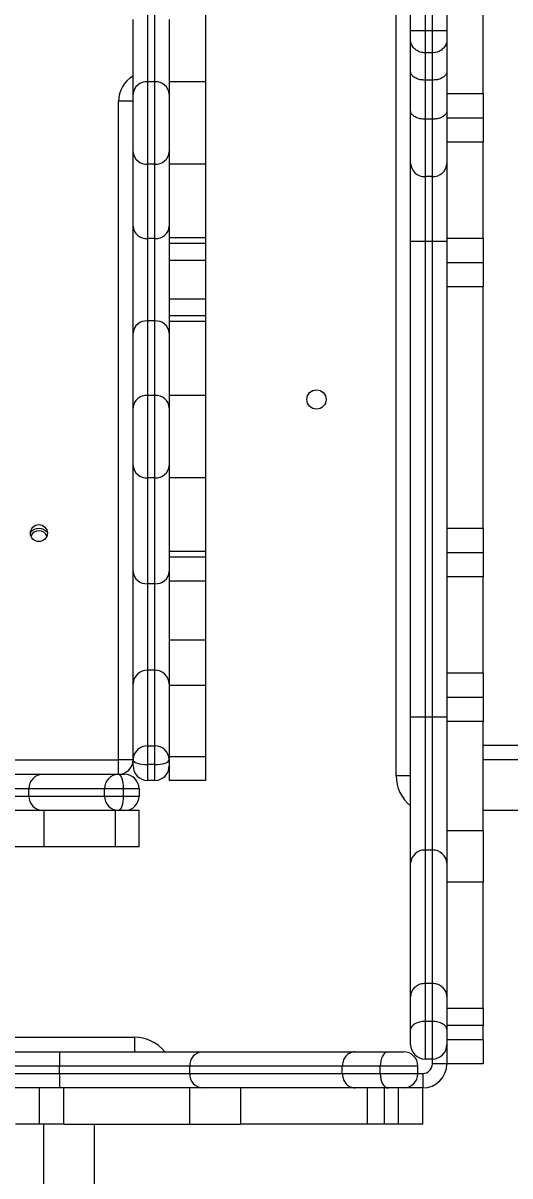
# Model space of a CAD drawing. Header units: millimetres. Extents: x -8760 to 8364, y -7998 to 7451.
# Drawn here: x -3006.2 to -2804.5, y -2910 to -2432.1 of the extents above; entities that cross this region are included whole.
import ezdxf

# ---------------------------------------------------------------- set-up
doc = ezdxf.new("R2010")
doc.units = ezdxf.units.MM
for name, color, linetype in [('DIKOM_ОБЪЕКТ', 7, 'Continuous'), ('DIKOM_РАЗМЕР_ЗОНА', 7, 'Continuous'), ('DIKOM_РАЗМЕР_ОБЪЕКТА', 7, 'Continuous')]:
    doc.layers.add(name, color=color, linetype=linetype)
doc.styles.add('style1', font='arial.ttf', dxfattribs={"width": 0.8})
doc.dimstyles.new('1-50', dxfattribs={"dimtxt": 300, "dimasz": 200, "dimexe": 100, "dimexo": 0, "dimgap": 100, "dimtad": 1, "dimtxsty": 'style1', "dimcen": 200, "dimclrd": 7, "dimclre": 7, "dimclrt": 7, "dimadec": 1, "dimazin": 2, "dimtfac": 1, "dimtmove": 0, "dimatfit": 2, "dimfxl": 0, "dimlwd": 25, "dimlwe": 18, "dimarcsym": 0})

# ---------------------------------------------------------------- blocks, each defined once
blk = doc.blocks.new('*D21')
at = {"layer": 'Defpoints', "color": 0, "transparency": 16777216}
for p in [(-7755.65, -10.55), (8364.4, -2410.44), (8364.4, -7897.56)]:
    blk.add_point(p, dxfattribs=at)
at = {"layer": 'DIKOM_РАЗМЕР_ЗОНА', "color": 7, "lineweight": 18, "transparency": 16777216}
for p, q in [((-7755.65, -10.55), (-7755.65, -7997.56)), ((8364.4, -2410.44), (8364.4, -7997.56))]:
    blk.add_line(p, q, dxfattribs=at)
at = {"layer": 'DIKOM_РАЗМЕР_ЗОНА', "color": 7, "lineweight": 25, "transparency": 16777216}
blk.add_line((-7555.65, -7897.56), (8164.4, -7897.56), dxfattribs=at)
at = {"layer": 'DIKOM_РАЗМЕР_ЗОНА', "color": 7, "transparency": 16777216}
for points in [[(-7555.65, -7864.23), (-7555.65, -7930.9), (-7755.65, -7897.56)], [(8164.4, -7864.23), (8164.4, -7930.9), (8364.4, -7897.56)]]:
    blk.add_solid(points, dxfattribs=at)
at = {"layer": 'DIKOM_РАЗМЕР_ЗОНА', "color": 7, "transparency": 16777216, "insert": (1040.74, -7644.39), "char_height": 300, "attachment_point": 5, "style": 'style1'}
blk.add_mtext('16100', dxfattribs=at)
blk = doc.blocks.new('*D19')
at = {"layer": 'Defpoints', "color": 0, "transparency": 16777216}
for p in [(-5756.7, -306.55), (6365.48, -2710.55), (6365.48, -7111.41)]:
    blk.add_point(p, dxfattribs=at)
at = {"layer": 'DIKOM_РАЗМЕР_ОБЪЕКТА', "color": 7, "lineweight": 18, "transparency": 16777216}
for p, q in [((-5756.7, -306.55), (-5756.7, -7211.41)), ((6365.48, -2710.55), (6365.48, -7211.41))]:
    blk.add_line(p, q, dxfattribs=at)
at = {"layer": 'DIKOM_РАЗМЕР_ОБЪЕКТА', "color": 7, "lineweight": 25, "transparency": 16777216}
blk.add_line((-5556.7, -7111.41), (6165.48, -7111.41), dxfattribs=at)
at = {"layer": 'DIKOM_РАЗМЕР_ОБЪЕКТА', "color": 7, "transparency": 16777216}
for points in [[(-5556.7, -7078.08), (-5556.7, -7144.75), (-5756.7, -7111.41)], [(6165.48, -7078.08), (6165.48, -7144.75), (6365.48, -7111.41)]]:
    blk.add_solid(points, dxfattribs=at)
at = {"layer": 'DIKOM_РАЗМЕР_ОБЪЕКТА', "color": 7, "transparency": 16777216, "insert": (1047.24, -6858.24), "char_height": 300, "attachment_point": 5, "style": 'style1'}
blk.add_mtext('12100', dxfattribs=at)

msp = doc.modelspace()

# ---------------------------------------------------------------- linework, layer by layer
at = {"layer": 'DIKOM_ОБЪЕКТ', "color": 7, "linetype": 'Continuous', "lineweight": 15}
for p, q in [((-2851.608, -2744.189), (-2851.608, -2072.919)), ((-2815.608, -2461.507), (-2815.608, -2362.439)), ((-2845.608, -2435.424), (-2845.608, -2381.685)), ((-2839.608, -2381.721), (-2839.608, -2435.388)), ((-2836.608, -2435.388), (-2836.608, -2381.721)), ((-2830.608, -2381.685), (-2830.608, -2435.424)), ((-2954.608, -2425.616), (-2954.608, -2456.492)), ((-2951.608, -2456.492), (-2951.608, -2425.616)), ((-2930.608, -2425.905), (-2930.608, -2456.492)), ((-2960.608, -2461.611), (-2960.608, -2430.734)), ((-2945.608, -2430.734), (-2945.608, -2461.611)), ((-2845.608, -2439.151), (-2845.608, -2435.424)), ((-2839.608, -2435.388), (-2839.608, -2444.47)), ((-2836.608, -2435.388), (-2839.608, -2435.388)), ((-2836.608, -2444.47), (-2836.608, -2435.388)), ((-2830.608, -2435.424), (-2830.608, -2439.151)), ((-2845.608, -2452.276), (-2845.608, -2439.151)), ((-2830.608, -2439.151), (-2830.608, -2452.276)), ((-2836.608, -2444.47), (-2839.608, -2444.47)), ((-2839.608, -2444.47), (-2839.608, -2455.812)), ((-2836.608, -2455.812), (-2836.608, -2444.47)), ((-2845.608, -2468.549), (-2845.608, -2452.276)), ((-2836.608, -2455.812), (-2839.608, -2455.812)), ((-2839.608, -2455.812), (-2839.608, -2471.982)), ((-2836.608, -2471.982), (-2836.608, -2455.812)), ((-2830.608, -2452.276), (-2830.608, -2468.549)), ((-2954.608, -2456.492), (-2954.608, -2490.616)), ((-2951.608, -2456.492), (-2954.608, -2456.492)), ((-2951.608, -2490.616), (-2951.608, -2456.492)), ((-2930.608, -2456.492), (-2945.608, -2456.492)), ((-2930.608, -2456.492), (-2930.608, -2490.616)), ((-2966.608, -2737.554), (-2966.608, -2464.554)), ((-2960.608, -2464.554), (-2966.608, -2464.554)), ((-2960.608, -2485.497), (-2960.608, -2461.611)), ((-2945.608, -2461.611), (-2945.608, -2485.497)), ((-2815.608, -2461.507), (-2830.608, -2461.507)), ((-2815.608, -2461.507), (-2815.608, -2471.507)), ((-2845.608, -2490.381), (-2845.608, -2468.549)), ((-2830.608, -2468.549), (-2830.608, -2490.381)), ((-2836.608, -2471.982), (-2839.608, -2471.982)), ((-2839.608, -2471.982), (-2839.608, -2495.762)), ((-2836.608, -2495.762), (-2836.608, -2471.982)), ((-2815.608, -2471.507), (-2830.608, -2471.507)), ((-2815.608, -2471.507), (-2815.608, -2481.507)), ((-2815.608, -2481.507), (-2830.608, -2481.507)), ((-2815.608, -2521.507), (-2815.608, -2481.507)), ((-2960.608, -2516.374), (-2960.608, -2485.497)), ((-2945.608, -2485.497), (-2945.608, -2516.374)), ((-2951.608, -2490.616), (-2954.608, -2490.616)), ((-2954.608, -2490.616), (-2954.608, -2521.492)), ((-2951.608, -2521.492), (-2951.608, -2490.616)), ((-2930.608, -2490.616), (-2945.608, -2490.616)), ((-2930.608, -2490.616), (-2930.608, -2521.203)), ((-2845.608, -2522.67), (-2845.608, -2490.381)), ((-2830.608, -2490.381), (-2830.608, -2522.67)), ((-2836.608, -2495.762), (-2839.608, -2495.762)), ((-2839.608, -2495.762), (-2839.608, -2522.67)), ((-2836.608, -2522.67), (-2836.608, -2495.762)), ((-2960.608, -2560.734), (-2960.608, -2516.374)), ((-2945.608, -2516.374), (-2945.608, -2560.734)), ((-2951.608, -2521.492), (-2954.608, -2521.492)), ((-2954.608, -2521.492), (-2954.608, -2555.616)), ((-2951.608, -2555.616), (-2951.608, -2521.492)), ((-2930.608, -2521.203), (-2945.608, -2521.203)), ((-2930.608, -2521.203), (-2930.608, -2523.554)), ((-2839.608, -2522.67), (-2845.608, -2522.67)), ((-2845.608, -2719.896), (-2845.608, -2522.67)), ((-2836.608, -2522.67), (-2839.608, -2522.67)), ((-2839.608, -2522.67), (-2839.608, -2719.896)), ((-2830.608, -2522.67), (-2836.608, -2522.67)), ((-2836.608, -2719.896), (-2836.608, -2522.67)), ((-2815.608, -2521.507), (-2830.608, -2521.507)), ((-2830.608, -2522.67), (-2830.608, -2719.896)), ((-2815.608, -2521.507), (-2815.608, -2531.507)), ((-2930.608, -2523.554), (-2945.608, -2523.554)), ((-2930.608, -2523.554), (-2930.608, -2530.554)), ((-2930.608, -2530.554), (-2945.608, -2530.554)), ((-2930.608, -2530.554), (-2930.608, -2546.554)), ((-2815.608, -2531.507), (-2830.608, -2531.507)), ((-2815.608, -2531.507), (-2815.608, -2541.507)), ((-2815.608, -2541.507), (-2830.608, -2541.507)), ((-2815.608, -2641.682), (-2815.608, -2541.507)), ((-2930.608, -2546.554), (-2945.608, -2546.554)), ((-2930.608, -2546.554), (-2930.608, -2553.554)), ((-2954.608, -2555.616), (-2954.608, -2586.492)), ((-2951.608, -2555.616), (-2954.608, -2555.616)), ((-2951.608, -2586.492), (-2951.608, -2555.616)), ((-2930.608, -2553.554), (-2945.608, -2553.554)), ((-2930.608, -2555.905), (-2945.608, -2555.905)), ((-2930.608, -2553.554), (-2930.608, -2555.905)), ((-2930.608, -2555.905), (-2930.608, -2586.492)), ((-2960.608, -2591.611), (-2960.608, -2560.734)), ((-2945.608, -2560.734), (-2945.608, -2591.611)), ((-2954.608, -2586.492), (-2954.608, -2620.616)), ((-2951.608, -2586.492), (-2954.608, -2586.492)), ((-2951.608, -2620.616), (-2951.608, -2586.492)), ((-2930.608, -2586.492), (-2945.608, -2586.492)), ((-2930.608, -2586.492), (-2930.608, -2620.616)), ((-2960.608, -2615.497), (-2960.608, -2591.611)), ((-2945.608, -2591.611), (-2945.608, -2615.497)), ((-2960.608, -2659.431), (-2960.608, -2615.497)), ((-2945.608, -2615.497), (-2945.608, -2659.431)), ((-2951.608, -2620.616), (-2954.608, -2620.616)), ((-2954.608, -2620.616), (-2954.608, -2664.549)), ((-2951.608, -2664.549), (-2951.608, -2620.616)), ((-2930.608, -2620.616), (-2945.608, -2620.616)), ((-2930.608, -2620.616), (-2930.608, -2651.203)), ((-2815.608, -2641.682), (-2830.608, -2641.682)), ((-2815.608, -2641.682), (-2815.608, -2651.682)), ((-2930.608, -2651.203), (-2945.608, -2651.203)), ((-2930.608, -2651.203), (-2930.608, -2653.554)), ((-2815.608, -2651.682), (-2830.608, -2651.682)), ((-2815.608, -2651.682), (-2815.608, -2661.682)), ((-2930.608, -2653.554), (-2945.608, -2653.554)), ((-2930.608, -2653.554), (-2930.608, -2663.554)), ((-2960.608, -2706.082), (-2960.608, -2659.431)), ((-2945.608, -2659.431), (-2945.608, -2706.082)), ((-2815.608, -2661.682), (-2830.608, -2661.682)), ((-2815.608, -2701.682), (-2815.608, -2661.682)), ((-2951.608, -2664.549), (-2954.608, -2664.549)), ((-2954.608, -2664.549), (-2954.608, -2700.435)), ((-2951.608, -2700.435), (-2951.608, -2664.549)), ((-2930.608, -2663.554), (-2945.608, -2663.554)), ((-2930.608, -2663.554), (-2930.608, -2687.978)), ((-2930.608, -2687.978), (-2945.608, -2687.978)), ((-2930.608, -2687.978), (-2930.608, -2706.802)), ((-2954.608, -2700.435), (-2954.608, -2731.795)), ((-2951.608, -2700.435), (-2954.608, -2700.435)), ((-2951.608, -2731.795), (-2951.608, -2700.435)), ((-2815.608, -2701.682), (-2830.608, -2701.682)), ((-2815.608, -2701.682), (-2815.608, -2711.682)), ((-2960.608, -2737.442), (-2960.608, -2706.082)), ((-2945.608, -2706.082), (-2945.608, -2737.442)), ((-2930.608, -2706.802), (-2945.608, -2706.802)), ((-2930.608, -2706.802), (-2930.608, -2736.348)), ((-2815.608, -2711.682), (-2830.608, -2711.682)), ((-2815.608, -2711.682), (-2815.608, -2721.682)), ((-2839.608, -2719.896), (-2845.608, -2719.896)), ((-2845.608, -2780.444), (-2845.608, -2719.896)), ((-2839.608, -2719.896), (-2839.608, -2774.939)), ((-2836.608, -2719.896), (-2839.608, -2719.896)), ((-2836.608, -2774.939), (-2836.608, -2719.896)), ((-2830.608, -2719.896), (-2836.608, -2719.896)), ((-2830.608, -2719.896), (-2830.608, -2780.444)), ((-2815.608, -2721.682), (-2830.608, -2721.682)), ((-2815.608, -2767.029), (-2815.608, -2721.682)), ((-2954.608, -2731.795), (-2954.608, -2739.524)), ((-2954.608, -2731.795), (-2951.608, -2731.795)), ((-2951.608, -2739.524), (-2951.608, -2731.795)), ((-1360.608, -2731.554), (-2815.608, -2731.554)), ((-3239.608, -2737.554), (-2966.608, -2737.554)), ((-2960.608, -2737.554), (-2966.608, -2737.554)), ((-2966.608, -2743.554), (-2966.608, -2737.554)), ((-2960.608, -2740.054), (-2960.608, -2737.442)), ((-2930.608, -2736.348), (-2945.608, -2736.348)), ((-2945.608, -2737.442), (-2945.608, -2740.054)), ((-2930.608, -2736.348), (-2930.608, -2746.054)), ((-2793.321, -2737.554), (-2815.608, -2737.554)), ((-2951.608, -2739.524), (-2954.608, -2739.524)), ((-2954.608, -2739.524), (-2954.608, -2746.054)), ((-2951.608, -2746.054), (-2951.608, -2739.524)), ((-2945.608, -2740.054), (-2945.608, -2746.054)), ((-3044.732, -2743.554), (-2998.081, -2743.554)), ((-2998.081, -2743.554), (-2966.72, -2743.554)), ((-2966.72, -2743.554), (-2964.108, -2743.554)), ((-2951.608, -2746.054), (-2954.608, -2746.054)), ((-2930.608, -2746.054), (-2945.608, -2746.054)), ((-2845.608, -2744.189), (-2851.608, -2744.189)), ((-3003.728, -2749.554), (-3039.613, -2749.554)), ((-3039.613, -2752.554), (-3003.728, -2752.554)), ((-2972.368, -2749.554), (-3003.728, -2749.554)), ((-3003.728, -2752.554), (-3003.728, -2749.554)), ((-3003.728, -2752.554), (-2972.368, -2752.554)), ((-2964.638, -2749.554), (-2972.368, -2749.554)), ((-2972.368, -2752.554), (-2972.368, -2749.554)), ((-2972.368, -2752.554), (-2964.638, -2752.554)), ((-2964.638, -2749.554), (-2964.638, -2752.554)), ((-2958.108, -2749.554), (-2964.638, -2749.554)), ((-2964.638, -2752.554), (-2958.108, -2752.554)), ((-2958.108, -2749.554), (-2958.108, -2752.554)), ((-2998.081, -2758.554), (-3044.732, -2758.554)), ((-2966.72, -2758.554), (-2998.081, -2758.554)), ((-2997.36, -2773.554), (-2997.36, -2758.554)), ((-2967.814, -2773.554), (-2967.814, -2758.554)), ((-2964.108, -2758.554), (-2966.72, -2758.554)), ((-2958.108, -2758.554), (-2964.108, -2758.554)), ((-2958.108, -2773.554), (-2958.108, -2758.554)), ((-2793.321, -2758.554), (-2815.608, -2758.554)), ((-2815.608, -2767.029), (-2830.608, -2767.029)), ((-2815.608, -2767.029), (-2815.608, -2788.242)), ((-2997.36, -2773.554), (-3016.184, -2773.554)), ((-2967.814, -2773.554), (-2997.36, -2773.554)), ((-2958.108, -2773.554), (-2967.814, -2773.554)), ((-2839.608, -2774.939), (-2839.608, -2830.246)), ((-2836.608, -2774.939), (-2839.608, -2774.939)), ((-2836.608, -2830.246), (-2836.608, -2774.939)), ((-2845.608, -2835.685), (-2845.608, -2780.444)), ((-2830.608, -2780.444), (-2830.608, -2835.685)), ((-2815.608, -2788.242), (-2830.608, -2788.242)), ((-2815.608, -2840.625), (-2815.608, -2788.242)), ((-2839.608, -2830.246), (-2839.608, -2845.973)), ((-2836.608, -2830.246), (-2839.608, -2830.246)), ((-2836.608, -2845.973), (-2836.608, -2830.246)), ((-2845.608, -2849.322), (-2845.608, -2835.685)), ((-2830.608, -2835.685), (-2830.608, -2849.322)), ((-2815.608, -2840.625), (-2830.608, -2840.625)), ((-2815.608, -2840.625), (-2815.608, -2847.696)), ((-2839.608, -2845.973), (-2839.608, -2861.554)), ((-2836.608, -2845.973), (-2839.608, -2845.973)), ((-2836.608, -2861.554), (-2836.608, -2845.973)), ((-2815.608, -2847.696), (-2830.608, -2847.696)), ((-2815.608, -2853.554), (-2815.608, -2847.696)), ((-3631.244, -2852.554), (-2959.973, -2852.554)), ((-2959.973, -2852.554), (-2959.973, -2858.554)), ((-2845.608, -2855.554), (-2845.608, -2849.322)), ((-2830.608, -2849.322), (-2830.608, -2855.554)), ((-2815.608, -2853.554), (-2830.608, -2853.554)), ((-2830.608, -2855.554), (-2830.608, -2863.554)), ((-2815.608, -2853.554), (-2815.608, -2863.554)), ((-3181.492, -2858.554), (-2991.092, -2858.554)), ((-2991.092, -2858.554), (-2991.092, -2864.554)), ((-2991.092, -2858.554), (-2931.75, -2858.554)), ((-2931.75, -2858.554), (-2868.535, -2858.554)), ((-2868.535, -2858.554), (-2854.841, -2858.554)), ((-2854.841, -2858.554), (-2848.608, -2858.554)), ((-2836.608, -2861.554), (-2839.608, -2861.554)), ((-2836.608, -2863.554), (-2836.608, -2861.554)), ((-2991.092, -2864.554), (-3181.492, -2864.554)), ((-2991.092, -2867.554), (-2991.092, -2864.554)), ((-2937.145, -2864.554), (-2991.092, -2864.554)), ((-2873.917, -2864.554), (-2937.145, -2864.554)), ((-2937.145, -2867.554), (-2937.145, -2864.554)), ((-2858.19, -2864.554), (-2873.917, -2864.554)), ((-2873.917, -2867.554), (-2873.917, -2864.554)), ((-2842.608, -2864.554), (-2858.19, -2864.554)), ((-2858.19, -2867.554), (-2858.19, -2864.554)), ((-2842.608, -2867.554), (-2842.608, -2864.554)), ((-2830.608, -2863.554), (-2836.608, -2863.554)), ((-2815.608, -2863.554), (-2830.608, -2863.554)), ((-3181.492, -2867.554), (-2991.092, -2867.554)), ((-2991.092, -2867.554), (-2937.145, -2867.554)), ((-2991.092, -2867.554), (-2991.092, -2873.554)), ((-2937.145, -2867.554), (-2873.917, -2867.554)), ((-2873.917, -2867.554), (-2858.19, -2867.554)), ((-2858.19, -2867.554), (-2842.608, -2867.554)), ((-2842.608, -2867.554), (-2840.608, -2867.554)), ((-2840.608, -2867.554), (-2840.608, -2873.554)), ((-2991.092, -2873.554), (-3181.492, -2873.554)), ((-2999.318, -2888.554), (-2999.318, -2873.554)), ((-2931.75, -2873.554), (-2991.092, -2873.554)), ((-2989.318, -2888.554), (-2989.318, -2873.554)), ((-2937.134, -2888.554), (-2937.134, -2873.554)), ((-2868.535, -2873.554), (-2931.75, -2873.554)), ((-2915.921, -2888.554), (-2915.921, -2873.554)), ((-2854.841, -2873.554), (-2868.535, -2873.554)), ((-2863.537, -2888.554), (-2863.537, -2873.554)), ((-2856.466, -2888.554), (-2856.466, -2873.554)), ((-2848.608, -2873.554), (-2854.841, -2873.554)), ((-2850.608, -2888.554), (-2850.608, -2873.554)), ((-2840.608, -2873.554), (-2848.608, -2873.554)), ((-2840.608, -2888.554), (-2840.608, -2873.554)), ((-2999.318, -2888.554), (-3009.318, -2888.554)), ((-2989.318, -2888.554), (-2999.318, -2888.554)), ((-2997.608, -2939.708), (-2997.608, -2888.554)), ((-2989.318, -2888.554), (-2937.134, -2888.554)), ((-2976.608, -2939.708), (-2976.608, -2888.554)), ((-2937.134, -2888.554), (-2915.921, -2888.554)), ((-2863.537, -2888.554), (-2915.921, -2888.554)), ((-2856.466, -2888.554), (-2863.537, -2888.554)), ((-2850.608, -2888.554), (-2856.466, -2888.554)), ((-2840.608, -2888.554), (-2850.608, -2888.554))]:
    msp.add_line(p, q, dxfattribs=at)
at = {"layer": 'DIKOM_ОБЪЕКТ', "color": 7, "linetype": 'Continuous', "lineweight": 15, "flags": 128}
for points in [[(-2960.608, -2737.442), (-2960.493, -2737.848), (-2960.152, -2738.239), (-2959.597, -2738.599), (-2958.851, -2738.914), (-2957.942, -2739.173), (-2956.905, -2739.366), (-2955.779, -2739.484), (-2954.608, -2739.524)], [(-2951.608, -2739.524), (-2950.438, -2739.484), (-2949.312, -2739.366), (-2948.275, -2739.173), (-2947.366, -2738.914), (-2946.62, -2738.599), (-2946.065, -2738.239), (-2945.724, -2737.848), (-2945.608, -2737.442)], [(-2966.72, -2743.554), (-2966.314, -2743.669), (-2965.924, -2744.011), (-2965.564, -2744.565), (-2965.248, -2745.312), (-2964.989, -2746.221), (-2964.797, -2747.258), (-2964.679, -2748.384), (-2964.638, -2749.554)], [(-2964.638, -2752.554), (-2964.679, -2753.725), (-2964.797, -2754.85), (-2964.989, -2755.888), (-2965.248, -2756.797), (-2965.564, -2757.543), (-2965.924, -2758.097), (-2966.314, -2758.439), (-2966.72, -2758.554)], [(-2839.608, -2845.973), (-2840.779, -2846.037), (-2841.905, -2846.228), (-2842.942, -2846.537), (-2843.851, -2846.954), (-2844.597, -2847.461), (-2845.152, -2848.04), (-2845.493, -2848.668), (-2845.608, -2849.322)], [(-2830.608, -2849.322), (-2830.724, -2848.668), (-2831.065, -2848.04), (-2831.62, -2847.461), (-2832.366, -2846.954), (-2833.275, -2846.537), (-2834.312, -2846.228), (-2835.438, -2846.037), (-2836.608, -2845.973)], [(-2854.841, -2858.554), (-2855.494, -2858.669), (-2856.122, -2859.011), (-2856.701, -2859.565), (-2857.209, -2860.312), (-2857.625, -2861.221), (-2857.935, -2862.258), (-2858.125, -2863.384), (-2858.19, -2864.554)], [(-2858.19, -2867.554), (-2858.125, -2868.725), (-2857.935, -2869.85), (-2857.625, -2870.888), (-2857.209, -2871.797), (-2856.701, -2872.543), (-2856.122, -2873.097), (-2855.494, -2873.439), (-2854.841, -2873.554)]]:
    msp.add_lwpolyline(points, dxfattribs=at)
at = {"layer": 'DIKOM_ОБЪЕКТ', "color": 7, "linetype": 'Continuous', "lineweight": 15}
for centre, radius in [((-2884.608, -2588.176), 4), ((-2999.608, -2643.554), 3.5)]:
    msp.add_circle(centre, radius, dxfattribs=at)
for centre, radius, start, end in [((-2954.608, -2464.554), 12, 120, 180), ((-2955.017, -2462.09), 5.612, 85.82676, 175.10806), ((-2951.2, -2462.09), 5.612, 4.89317, 94.17313), ((-2955.017, -2485.019), 5.612, 184.89196, 274.17354), ((-2951.2, -2485.019), 5.612, 265.82657, 355.1068), ((-2839.902, -2490.054), 5.716, 183.27831, 272.94178), ((-2836.315, -2490.054), 5.716, 267.05945, 356.71933), ((-2955.017, -2515.895), 5.612, 184.89196, 274.17354), ((-2951.2, -2515.895), 5.612, 265.82657, 355.1068), ((-2955.017, -2561.213), 5.612, 85.82683, 175.10799), ((-2951.2, -2561.213), 5.612, 4.89324, 94.17306), ((-2955.017, -2592.09), 5.612, 85.82661, 175.10805), ((-2951.2, -2592.09), 5.612, 4.89319, 94.17328), ((-2955.017, -2615.019), 5.612, 184.89195, 274.17339), ((-2951.2, -2615.019), 5.612, 265.82672, 355.10681), ((-2999.608, -2646.054), 4.4, 37.39256, 142.60744), ((-2999.608, -2646.054), 3.5, 90, 159.07517), ((-2999.608, -2646.054), 3.5, 20.92483, 90), ((-2955.017, -2658.952), 5.612, 184.89218, 274.17316), ((-2951.2, -2658.952), 5.612, 265.82695, 355.10659), ((-2954.78, -2706.264), 5.832, 88.31715, 178.21358), ((-2951.437, -2706.264), 5.832, 1.78759, 91.68282), ((-2954.78, -2737.624), 5.831, 88.31708, 178.21358), ((-2951.437, -2737.624), 5.832, 1.78759, 91.68289), ((-2966.608, -2737.554), 6, 270, 0), ((-2954.608, -2740.054), 6, 180, 270), ((-2951.608, -2740.054), 6, 270, 0), ((-2997.899, -2749.383), 5.832, 91.7874, 181.68273), ((-2966.539, -2749.383), 5.832, 91.78789, 181.68224), ((-2964.108, -2749.554), 6, 0, 90), ((-2835.608, -2744.189), 16, 180, 231.31781), ((-2997.899, -2752.725), 5.832, 178.31727, 268.21257), ((-2966.539, -2752.725), 5.832, 178.31776, 268.21207), ((-2964.108, -2752.554), 6, 270, 0), ((-2839.846, -2780.703), 5.768, 87.63907, 177.42795), ((-2836.371, -2780.703), 5.768, 2.57439, 92.35972), ((-2959.973, -2868.554), 16, 38.68219, 90), ((-2839.608, -2855.554), 6, 180, 270), ((-2836.608, -2855.554), 6, 270, 0), ((-2931.431, -2864.267), 5.722, 93.203, 182.87857), ((-2848.608, -2864.554), 6, 0, 90), ((-2840.608, -2863.554), 4, 270, 0), ((-2840.608, -2863.554), 10, 270, 0), ((-2931.431, -2867.841), 5.722, 177.12143, 266.79704), ((-2848.608, -2867.554), 6, 270, 0)]:
    msp.add_arc(centre, radius, start, end, dxfattribs=at)
for points, knots in [([(-2839.608, -2435.388), (-2840.283, -2435.388), (-2841.633, -2435.389), (-2843.428, -2435.394), (-2844.794, -2435.402), (-2845.468, -2435.412), (-2845.605, -2435.42), (-2845.608, -2435.423), (-2845.608, -2435.424)], [0, 0, 0, 0, 0.2146781, 0.4293482, 0.6440187, 0.858693, 0.986788, 1, 1, 1, 1]), ([(-2830.608, -2435.424), (-2830.609, -2435.423), (-2830.612, -2435.42), (-2830.748, -2435.412), (-2831.423, -2435.402), (-2832.789, -2435.394), (-2834.584, -2435.389), (-2835.934, -2435.388), (-2836.608, -2435.388)], [0, 0, 0, 0, 0.01321208, 0.14130677, 0.35598044, 0.57064193, 0.78532249, 1, 1, 1, 1]), ([(-2839.608, -2444.47), (-2840.282, -2444.412), (-2841.629, -2444.296), (-2843.421, -2443.391), (-2844.786, -2442.054), (-2845.478, -2440.566), (-2845.609, -2439.564), (-2845.608, -2439.161), (-2845.608, -2439.151)], [0, 0, 0, 0, 0.2138885, 0.427766, 0.6418439, 0.8563561, 0.9963621, 1, 1, 1, 1]), ([(-2830.608, -2439.151), (-2830.608, -2439.161), (-2830.61, -2439.564), (-2830.738, -2440.566), (-2831.431, -2442.054), (-2832.795, -2443.391), (-2834.588, -2444.296), (-2835.935, -2444.412), (-2836.608, -2444.47)], [0, 0, 0, 0, 0.0036379, 0.1436439, 0.3581561, 0.572234, 0.7861115, 1, 1, 1, 1]), ([(-2839.608, -2455.812), (-2840.283, -2455.773), (-2841.633, -2455.695), (-2843.428, -2455.085), (-2844.794, -2454.188), (-2845.459, -2453.23), (-2845.603, -2452.575), (-2845.608, -2452.314), (-2845.608, -2452.276)], [0, 0, 0, 0, 0.2146729, 0.4293398, 0.6440079, 0.8586846, 0.9790438, 1, 1, 1, 1]), ([(-2830.608, -2452.276), (-2830.609, -2452.314), (-2830.614, -2452.575), (-2830.758, -2453.23), (-2831.423, -2454.188), (-2832.789, -2455.085), (-2834.584, -2455.695), (-2835.934, -2455.773), (-2836.608, -2455.812)], [0, 0, 0, 0, 0.020956, 0.1413159, 0.3559861, 0.5706525, 0.7853288, 1, 1, 1, 1]), ([(-2839.608, -2471.982), (-2840.283, -2471.944), (-2841.632, -2471.868), (-2843.428, -2471.276), (-2844.793, -2470.405), (-2845.475, -2469.453), (-2845.607, -2468.815), (-2845.608, -2468.562), (-2845.608, -2468.549)], [0, 0, 0, 0, 0.2145993, 0.4292061, 0.6438334, 0.858536, 0.9926641, 1, 1, 1, 1]), ([(-2830.608, -2468.549), (-2830.608, -2468.562), (-2830.611, -2468.815), (-2830.741, -2469.453), (-2831.424, -2470.405), (-2832.789, -2471.276), (-2834.585, -2471.868), (-2835.934, -2471.944), (-2836.608, -2471.982)], [0, 0, 0, 0, 0.0073359, 0.1414616, 0.3561627, 0.5707969, 0.7854022, 1, 1, 1, 1]), ([(-2839.608, -2830.246), (-2840.283, -2830.306), (-2841.632, -2830.426), (-2843.427, -2831.364), (-2844.793, -2832.744), (-2845.476, -2834.254), (-2845.607, -2835.264), (-2845.608, -2835.665), (-2845.608, -2835.685)], [0, 0, 0, 0, 0.2145789, 0.4291618, 0.6437824, 0.8584782, 0.9930783, 1, 1, 1, 1]), ([(-2830.608, -2835.685), (-2830.608, -2835.665), (-2830.61, -2835.264), (-2830.741, -2834.254), (-2831.424, -2832.744), (-2832.789, -2831.364), (-2834.585, -2830.426), (-2835.934, -2830.306), (-2836.608, -2830.246)], [0, 0, 0, 0, 0.0069217, 0.1415229, 0.356218, 0.5708381, 0.7854092, 1, 1, 1, 1]), ([(-2868.535, -2858.554), (-2868.581, -2858.555), (-2868.977, -2858.558), (-2869.975, -2858.698), (-2871.444, -2859.369), (-2872.81, -2860.734), (-2873.738, -2862.53), (-2873.857, -2863.879), (-2873.917, -2864.554)], [0, 0, 0, 0, 0.0164077, 0.1413044, 0.3559832, 0.5706597, 0.7853282, 1, 1, 1, 1]), ([(-2873.917, -2867.554), (-2873.857, -2868.229), (-2873.738, -2869.578), (-2872.81, -2871.374), (-2871.444, -2872.74), (-2869.975, -2873.41), (-2868.977, -2873.55), (-2868.581, -2873.554), (-2868.535, -2873.554)], [0, 0, 0, 0, 0.2146715, 0.4293403, 0.6440168, 0.8586956, 0.9835923, 1, 1, 1, 1])]:
    msp.add_open_spline(points, degree=3, knots=knots, dxfattribs=at)

# ---------------------------------------------------------------- dimensions: what is measured, and where the dimension line sits
at = {"layer": 'DIKOM_РАЗМЕР_ЗОНА'}
dim = msp.add_linear_dim(base=(8364.404, -7897.564), p1=(-7755.645, -10.554), p2=(8364.404, -2410.44), text='16100', dimstyle='1-50', dxfattribs=at)
dim.commit()
dim.dimension.update_dxf_attribs({"geometry": '*D21', "text_midpoint": (1040.741, -7897.564), "dimtype": 160})
at = {"layer": 'DIKOM_РАЗМЕР_ОБЪЕКТА'}
dim = msp.add_linear_dim(base=(6365.479, -7111.412), p1=(-5756.695, -306.554), p2=(6365.479, -2710.554), text='12100', dimstyle='1-50', dxfattribs=at)
dim.commit()
dim.dimension.update_dxf_attribs({"geometry": '*D19', "text_midpoint": (1047.24, -7111.412), "dimtype": 160})

doc.saveas('drawing.dxf')
